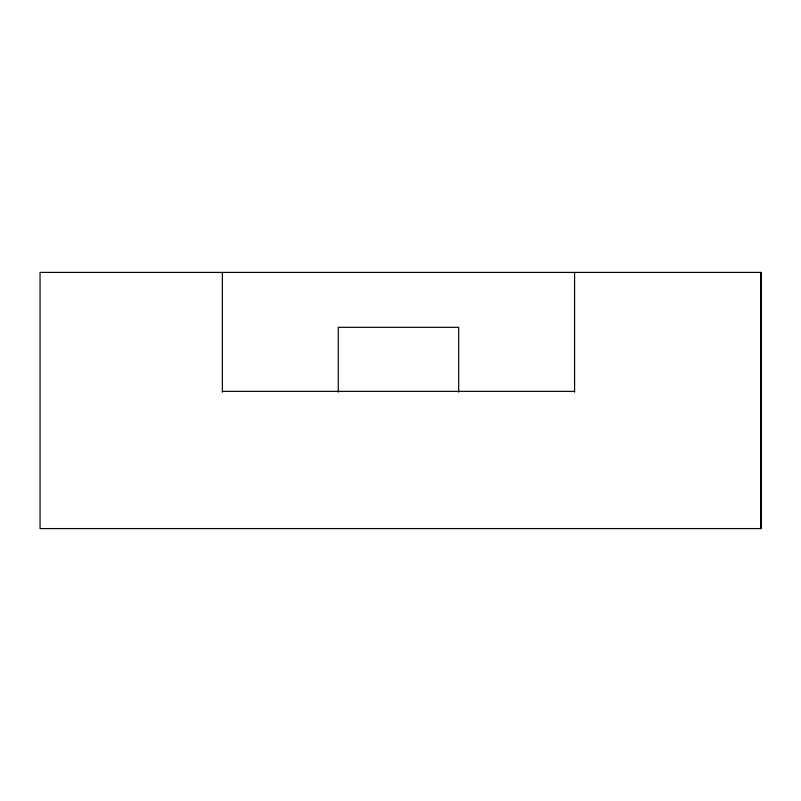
<?xml version="1.0" encoding="UTF-8"?>
<svg xmlns="http://www.w3.org/2000/svg" width="801" height="801" viewBox="0 0 801 801"><rect width="100%" height="100%" fill="white"/><g stroke="black" fill="none" stroke-linecap="round" stroke-linejoin="round"><path stroke-width="1.2" d="M222.368 391.349L574.587 391.349M760.88 272.42L760.88 528.58M574.587 272.42L574.587 392.18M458.693 392.18L458.693 327.309L338.272 327.309L338.272 392.18M222.368 272.42L222.368 392.18M760.95 272.42L40.05 272.42L40.05 528.58L760.95 528.58L760.95 272.42"/></g></svg>
